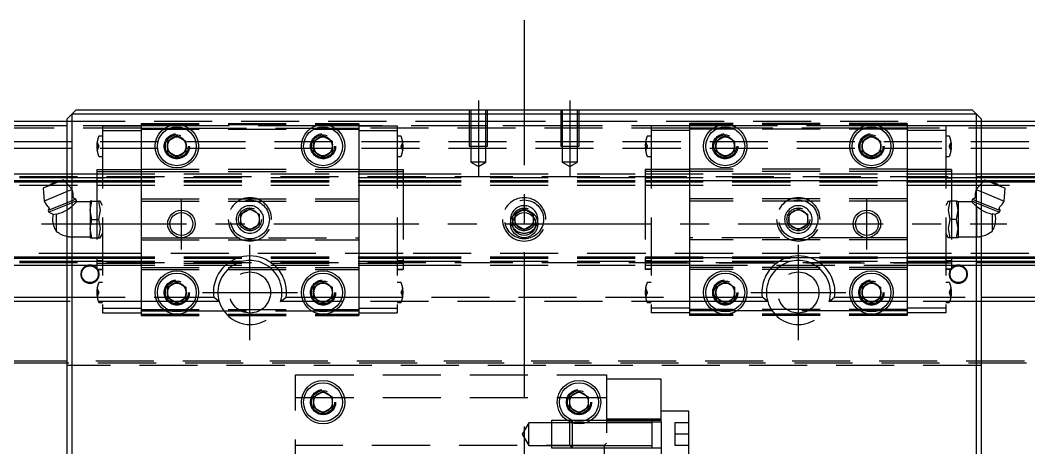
# Model space of a CAD drawing. Extents: x -42 to 900, y -356 to 120.
# Drawn here: x 209.7 to 430.4, y 26 to 119.6 of the extents above; entities that cross this region are included whole.
import ezdxf

# ---------------------------------------------------------------- set-up
doc = ezdxf.new("R2010")
doc.units = 0
doc.linetypes.add('CENTER', pattern=[50.8, 31.75, -6.35, 6.35, -6.35])
doc.linetypes.add('DASHED', pattern=[19.05, 12.7, -6.35])
doc.layers.get('0').update_dxf_attribs({"linetype": 'CONTINUOUS'})
doc.layers.add('CENTER', color=1, linetype='CENTER')

msp = doc.modelspace()

# ---------------------------------------------------------------- linework, layer by layer
at = {"color": 7, "linetype": 'CONTINUOUS'}
for p, q in [((221, 99), (222, 100)), ((222, 100), (418, 100)), ((418, 100), (419, 99)), ((2, 97.5), (220, 97.5)), ((220, 98), (221, 99)), ((220, -98), (220, 98)), ((221, 99), (221, -99)), ((419, 99), (221, 99)), ((419, 99), (420, 98)), ((419, -99), (419, 99)), ((420, 98), (420, -98)), ((420, 97.5), (638, 97.5)), ((220, 96.5), (1, 96.5)), ((639, 96.5), (420, 96.5)), ((242, 93.15), (244, 94.31)), ((242, 90.85), (242, 93.15)), ((244, 94.31), (246, 93.15)), ((246, 93.15), (246, 90.85)), ((274, 93.15), (276, 94.31)), ((274, 90.85), (274, 93.15)), ((276, 94.31), (278, 93.15)), ((278, 93.15), (278, 90.85)), ((362, 93.15), (364, 94.31)), ((362, 90.85), (362, 93.15)), ((364, 94.31), (366, 93.15)), ((366, 93.15), (366, 90.85)), ((394, 93.15), (396, 94.31)), ((394, 90.85), (394, 93.15)), ((396, 94.31), (398, 93.15)), ((398, 93.15), (398, 90.85)), ((244, 89.69), (242, 90.85)), ((246, 90.85), (244, 89.69)), ((276, 89.69), (274, 90.85)), ((278, 90.85), (276, 89.69)), ((364, 89.69), (362, 90.85)), ((366, 90.85), (364, 89.69)), ((396, 89.69), (394, 90.85)), ((398, 90.85), (396, 89.69)), ((0, 86), (220, 86)), ((0, 84.48), (218.73, 84.48)), ((0, 84.2), (218.05, 84.2)), ((219.2, 84.68), (214.77, 82.84)), ((220, 83.76), (219.2, 84.68)), ((219.37, 84.48), (220, 84.48)), ((219.62, 84.2), (220, 84.2)), ((420, 86), (640, 86)), ((420.8, 84.68), (420, 83.76)), ((420, 84.48), (420.63, 84.48)), ((420, 84.2), (420.38, 84.2)), ((420.8, 84.68), (425.23, 82.84)), ((421.27, 84.48), (640, 84.48)), ((421.95, 84.2), (640, 84.2)), ((214.77, 82.84), (214.97, 80)), ((220, 82.09), (214.97, 80)), ((420, 82.09), (425.03, 80)), ((425.03, 80), (425.23, 82.84)), ((220, 79.66), (215.83, 77.93)), ((420, 79.66), (424.17, 77.93)), ((216.04, 78.44), (215.83, 77.93)), ((215.83, 77.93), (215.98, 77.56)), ((220, 79.22), (215.98, 77.56)), ((215.98, 77.56), (217.1, 77.09)), ((420, 79.22), (424.02, 77.56)), ((422.9, 77.09), (424.02, 77.56)), ((424.17, 77.93), (423.96, 78.44)), ((424.02, 77.56), (424.17, 77.93)), ((216.94, 77.07), (217.6, 77.18)), ((217.6, 77.18), (217.6, 73.4)), ((423.06, 77.07), (422.4, 77.18)), ((422.4, 77.18), (422.4, 73.4)), ((0, 67.8), (220, 67.8)), ((0, 67.52), (220, 67.52)), ((420, 67.8), (640, 67.8)), ((420, 67.52), (640, 67.52)), ((0, 66), (220, 66)), ((420, 66), (640, 66)), ((242, 61.15), (244, 62.31)), ((244, 62.31), (246, 61.15)), ((274, 61.15), (276, 62.31)), ((276, 62.31), (278, 61.15)), ((362, 61.15), (364, 62.31)), ((364, 62.31), (366, 61.15)), ((394, 61.15), (396, 62.31)), ((396, 62.31), (398, 61.15)), ((242, 58.85), (242, 61.15)), ((246, 61.15), (246, 58.85)), ((274, 58.85), (274, 61.15)), ((278, 61.15), (278, 58.85)), ((362, 58.85), (362, 61.15)), ((366, 61.15), (366, 58.85)), ((394, 58.85), (394, 61.15)), ((398, 61.15), (398, 58.85)), ((220, 58), (146.71, 58)), ((147.94, 59), (220, 59)), ((244, 57.69), (242, 58.85)), ((246, 58.85), (244, 57.69)), ((276, 57.69), (274, 58.85)), ((278, 58.85), (276, 57.69)), ((364, 57.69), (362, 58.85)), ((366, 58.85), (364, 57.69)), ((396, 57.69), (394, 58.85)), ((398, 58.85), (396, 57.69)), ((420, 59), (492.06, 59)), ((493.29, 58), (420, 58)), ((274, 37.15), (276, 38.31)), ((276, 38.31), (278, 37.15)), ((330, 37.15), (332, 38.31)), ((332, 38.31), (334, 37.15)), ((274, 34.85), (274, 37.15)), ((278, 37.15), (278, 34.85)), ((330, 34.85), (330, 37.15)), ((334, 37.15), (334, 34.85)), ((276, 33.69), (274, 34.85)), ((278, 34.85), (276, 33.69)), ((332, 33.69), (330, 34.85)), ((334, 34.85), (332, 33.69))]:
    msp.add_line(p, q, dxfattribs=at)
at = {"color": 3, "linetype": 'DASHED'}
for p, q in [((308, 100), (308, 92)), ((308.35, 100), (308.35, 92)), ((311.65, 92), (311.65, 100)), ((312, 92), (312, 100)), ((328, 100), (328, 92)), ((328.35, 100), (328.35, 92)), ((331.65, 92), (331.65, 100)), ((332, 92), (332, 100)), ((220, 97.5), (308, 97.5)), ((308, 97.5), (312, 97.5)), ((312, 97.5), (328, 97.5)), ((328, 97.5), (332, 97.5)), ((332, 97.5), (420, 97.5)), ((236.2, 96), (0.5, 96)), ((236.2, 96.5), (220, 96.5)), ((227.77, 96.45), (236.2, 96.45)), ((227.77, 96.45), (227.77, 95.45)), ((227.77, 95.45), (227.77, 56.55)), ((227.77, 95.45), (236.2, 95.45)), ((236.2, 97), (283.8, 97)), ((236.2, 97), (236.2, 96)), ((236.2, 96.75), (283.8, 96.75)), ((242.48, 96.5), (236.2, 96.5)), ((236.2, 96), (241.44, 96)), ((236.2, 96), (236.2, 87)), ((236.2, 95.75), (283.8, 95.75)), ((241.44, 96), (242.56, 96)), ((245.52, 96.5), (242.48, 96.5)), ((242.56, 96), (245.44, 96)), ((245.44, 96), (246.56, 96)), ((274.48, 96.5), (245.52, 96.5)), ((246.56, 96), (273.44, 96)), ((273.44, 96), (274.56, 96)), ((277.52, 96.5), (274.48, 96.5)), ((274.56, 96), (277.44, 96)), ((277.44, 96), (278.56, 96)), ((283.8, 96.5), (277.52, 96.5)), ((278.56, 96), (283.8, 96)), ((283.8, 97), (283.8, 96)), ((308, 96.5), (283.8, 96.5)), ((283.8, 96.45), (292.23, 96.45)), ((283.8, 96), (283.8, 87)), ((356.2, 96), (283.8, 96)), ((283.8, 95.45), (292.23, 95.45)), ((292.23, 96.45), (292.23, 95.45)), ((292.23, 95.45), (292.23, 56.55)), ((312, 96.5), (308, 96.5)), ((328, 96.5), (312, 96.5)), ((332, 96.5), (328, 96.5)), ((356.2, 96.5), (332, 96.5)), ((347.77, 96.45), (347.77, 95.45)), ((356.2, 96.45), (347.77, 96.45)), ((347.77, 95.45), (347.77, 56.55)), ((356.2, 95.45), (347.77, 95.45)), ((356.2, 97), (356.2, 96)), ((403.8, 97), (356.2, 97)), ((403.8, 96.75), (356.2, 96.75)), ((362.48, 96.5), (356.2, 96.5)), ((356.2, 96), (356.2, 87)), ((361.44, 96), (356.2, 96)), ((403.8, 95.75), (356.2, 95.75)), ((362.56, 96), (361.44, 96)), ((365.52, 96.5), (362.48, 96.5)), ((365.44, 96), (362.56, 96)), ((366.56, 96), (365.44, 96)), ((394.48, 96.5), (365.52, 96.5)), ((393.44, 96), (366.56, 96)), ((394.56, 96), (393.44, 96)), ((397.52, 96.5), (394.48, 96.5)), ((397.44, 96), (394.56, 96)), ((398.56, 96), (397.44, 96)), ((403.8, 96.5), (397.52, 96.5)), ((403.8, 96), (398.56, 96)), ((403.8, 97), (403.8, 96)), ((420, 96.5), (403.8, 96.5)), ((412.23, 96.45), (403.8, 96.45)), ((403.8, 96), (403.8, 87)), ((639.5, 96), (403.8, 96)), ((412.23, 95.45), (403.8, 95.45)), ((412.23, 96.45), (412.23, 95.45)), ((412.23, 95.45), (412.23, 56.55)), ((640, 93), (0, 93)), ((226.9, 92.1), (226.58, 93)), ((227.77, 94.2), (226.99, 94.2)), ((293.01, 94.2), (292.23, 94.2)), ((293.42, 93), (293.1, 92.1)), ((346.58, 93), (346.9, 92.1)), ((347.77, 94.2), (346.99, 94.2)), ((413.01, 94.2), (412.23, 94.2)), ((413.1, 92.1), (413.42, 93)), ((640, 91.5), (0, 91.5)), ((226.58, 92.1), (226.5, 92.1)), ((226.5, 91.9), (226.58, 91.9)), ((226.58, 92.1), (226.9, 92.1)), ((226.58, 91.9), (226.58, 92.1)), ((226.58, 91), (226.9, 91.9)), ((226.58, 91.9), (226.9, 91.9)), ((226.9, 92.1), (226.94, 92)), ((226.9, 91.9), (226.94, 92)), ((241.5, 92), (241.53, 92.41)), ((273.5, 92), (273.53, 92.41)), ((293.1, 92.1), (293.06, 92)), ((293.1, 91.9), (293.06, 92)), ((293.42, 92.1), (293.1, 92.1)), ((293.1, 91.9), (293.42, 91)), ((293.42, 91.9), (293.1, 91.9)), ((293.5, 92.1), (293.42, 92.1)), ((293.42, 92.1), (293.42, 91.9)), ((293.42, 91.9), (293.5, 91.9)), ((308, 92), (312, 92)), ((308.35, 92), (308.35, 88.5)), ((311.65, 88.5), (311.65, 92)), ((328, 92), (332, 92)), ((328.35, 92), (328.35, 88.5)), ((331.65, 88.5), (331.65, 92)), ((346.5, 92.1), (346.58, 92.1)), ((346.58, 91.9), (346.5, 91.9)), ((346.58, 92.1), (346.9, 92.1)), ((346.58, 92.1), (346.58, 91.9)), ((346.9, 91.9), (346.58, 91)), ((346.58, 91.9), (346.9, 91.9)), ((346.9, 92.1), (346.94, 92)), ((346.9, 91.9), (346.94, 92)), ((361.5, 92), (361.53, 92.41)), ((393.5, 92), (393.53, 92.41)), ((413.1, 92.1), (413.06, 92)), ((413.1, 91.9), (413.06, 92)), ((413.42, 92.1), (413.1, 92.1)), ((413.42, 91), (413.1, 91.9)), ((413.42, 91.9), (413.1, 91.9)), ((413.42, 91.9), (413.42, 92.1)), ((413.42, 92.1), (413.5, 92.1)), ((413.5, 91.9), (413.42, 91.9)), ((226.99, 89.8), (227.77, 89.8)), ((292.23, 89.8), (293.01, 89.8)), ((308.35, 88.5), (310, 87.55)), ((311.65, 88.5), (308.35, 88.5)), ((310, 87.55), (311.65, 88.5)), ((328.35, 88.5), (330, 87.55)), ((331.65, 88.5), (328.35, 88.5)), ((330, 87.55), (331.65, 88.5)), ((346.99, 89.8), (347.77, 89.8)), ((412.23, 89.8), (413.01, 89.8)), ((226.5, 86.93), (227.77, 86.93)), ((226.5, 86.93), (226.5, 84.33)), ((226.5, 86.92), (227.77, 86.92)), ((226.5, 86.46), (227.77, 86.46)), ((227.77, 86.93), (236.2, 86.93)), ((227.77, 86.46), (236.2, 86.46)), ((236.2, 87), (283.8, 87)), ((236.2, 87), (236.2, 86.5)), ((236.2, 86.5), (236.2, 80.5)), ((236.2, 86.5), (283.8, 86.5)), ((283.8, 87), (283.8, 86.5)), ((283.8, 86.93), (292.23, 86.93)), ((283.8, 86.5), (283.8, 80.5)), ((283.8, 86.46), (292.23, 86.46)), ((292.23, 86.93), (293.5, 86.93)), ((292.23, 86.92), (293.5, 86.92)), ((292.23, 86.46), (293.5, 86.46)), ((293.5, 86.93), (293.5, 84.33)), ((347.77, 86.93), (346.5, 86.93)), ((346.5, 86.93), (346.5, 84.33)), ((347.77, 86.92), (346.5, 86.92)), ((347.77, 86.46), (346.5, 86.46)), ((356.2, 86.93), (347.77, 86.93)), ((356.2, 86.46), (347.77, 86.46)), ((356.2, 87), (356.2, 86.5)), ((403.8, 87), (356.2, 87)), ((356.2, 86.5), (356.2, 80.5)), ((403.8, 86.5), (356.2, 86.5)), ((403.8, 87), (403.8, 86.5)), ((412.23, 86.93), (403.8, 86.93)), ((403.8, 86.5), (403.8, 80.5)), ((412.23, 86.46), (403.8, 86.46)), ((413.5, 86.93), (412.23, 86.93)), ((413.5, 86.92), (412.23, 86.92)), ((413.5, 86.46), (412.23, 86.46)), ((413.5, 86.93), (413.5, 84.33)), ((0, 85.4), (640, 85.4)), ((0, 85.15), (220, 85.15)), ((0, 84.42), (226.5, 84.42)), ((218.05, 84.2), (219.62, 84.2)), ((218.73, 84.48), (219.37, 84.48)), ((220, 86), (226.5, 86)), ((220, 85.15), (226.5, 85.15)), ((220, 84.48), (226.5, 84.48)), ((220, 84.2), (226.5, 84.2)), ((226.5, 86), (293.5, 86)), ((226.5, 85.15), (293.5, 85.15)), ((226.5, 85.08), (227.77, 85.08)), ((226.5, 84.48), (293.5, 84.48)), ((226.5, 84.42), (293.5, 84.42)), ((226.5, 84.33), (226.5, 67.67)), ((226.5, 84.2), (293.5, 84.2)), ((292.23, 85.08), (293.5, 85.08)), ((293.5, 86), (346.5, 86)), ((293.5, 85.15), (346.5, 85.15)), ((293.5, 84.48), (346.5, 84.48)), ((293.5, 84.42), (346.5, 84.42)), ((293.5, 84.33), (293.5, 67.67)), ((293.5, 84.2), (346.5, 84.2)), ((346.5, 86), (403.8, 86)), ((346.5, 85.15), (403.8, 85.15)), ((346.5, 85.08), (347.77, 85.08)), ((346.5, 84.48), (403.8, 84.48)), ((403.8, 84.42), (346.5, 84.42)), ((346.5, 84.33), (346.5, 67.67)), ((346.5, 84.2), (403.8, 84.2)), ((403.8, 86), (413.5, 86)), ((403.8, 85.15), (413.5, 85.15)), ((403.8, 84.48), (413.5, 84.48)), ((413.5, 84.42), (403.8, 84.42)), ((403.8, 84.2), (413.5, 84.2)), ((412.23, 85.08), (413.5, 85.08)), ((413.5, 86), (420, 86)), ((413.5, 85.15), (420, 85.15)), ((413.5, 84.48), (420, 84.48)), ((413.5, 84.42), (640, 84.42)), ((413.5, 84.33), (413.5, 67.67)), ((413.5, 84.2), (420, 84.2)), ((420, 85.15), (640, 85.15)), ((420.38, 84.2), (421.95, 84.2)), ((420.63, 84.48), (421.27, 84.48)), ((0, 83.5), (226.5, 83.5)), ((221.07, 82.53), (220, 83.76)), ((221.07, 82.53), (220, 82.09)), ((226.5, 83.5), (293.5, 83.5)), ((293.5, 83.5), (346.5, 83.5)), ((346.5, 83.5), (403.8, 83.5)), ((403.8, 83.5), (413.5, 83.5)), ((413.5, 83.5), (640, 83.5)), ((420, 83.76), (418.93, 82.53)), ((418.93, 82.53), (420, 82.09)), ((221.93, 80.45), (220, 79.66)), ((222.08, 80.08), (220, 79.22)), ((221.04, 78.83), (222.08, 79.85)), ((221.93, 80.45), (221.42, 80.66)), ((221.9, 79.64), (222.08, 80.08)), ((222.08, 80.08), (221.93, 80.45)), ((225.04, 79.85), (222.08, 79.85)), ((225.4, 80), (225.04, 80)), ((225.04, 80), (225.04, 78)), ((225.04, 78), (225.4, 80)), ((225.4, 80), (226.87, 80)), ((227.22, 80), (226.87, 80)), ((226.87, 80), (227.22, 78)), ((227.77, 79.06), (227.22, 80)), ((236.2, 80.5), (283.8, 80.5)), ((236.2, 80.5), (236.2, 80)), ((236.2, 80), (236.2, 72)), ((236.2, 80), (283.8, 80)), ((283.8, 80.5), (283.8, 80)), ((283.8, 80), (283.8, 72)), ((356.2, 80.5), (356.2, 80)), ((403.8, 80.5), (356.2, 80.5)), ((356.2, 80), (356.2, 72)), ((403.8, 80), (356.2, 80)), ((403.8, 80.5), (403.8, 80)), ((403.8, 80), (403.8, 72)), ((412.78, 80), (412.23, 79.06)), ((412.78, 80), (413.13, 80)), ((413.13, 80), (412.78, 78)), ((414.6, 80), (413.13, 80)), ((414.6, 80), (414.96, 80)), ((414.96, 78), (414.6, 80)), ((414.96, 80), (414.96, 78)), ((417.92, 79.85), (414.96, 79.85)), ((418.07, 80.45), (417.92, 80.08)), ((417.92, 80.08), (418.1, 79.64)), ((417.92, 80.08), (420, 79.22)), ((418.96, 78.83), (417.92, 79.85)), ((418.58, 80.66), (418.07, 80.45)), ((418.07, 80.45), (420, 79.66)), ((220, 78.1), (221.04, 78.83)), ((221.04, 78.83), (221.04, 72.15)), ((225.04, 78), (225.04, 74)), ((225.4, 76), (225.04, 78)), ((227.22, 78), (226.87, 76)), ((258, 77.15), (260, 78.31)), ((260, 78.31), (262, 77.15)), ((318, 77.15), (320, 78.31)), ((320, 78.31), (322, 77.15)), ((378, 77.15), (380, 78.31)), ((380, 78.31), (382, 77.15)), ((412.78, 78), (413.13, 76)), ((414.6, 76), (414.96, 78)), ((414.96, 78), (414.96, 74)), ((420, 78.1), (418.96, 78.83)), ((418.96, 78.83), (418.96, 72.15)), ((225.04, 74), (225.4, 76)), ((225.4, 76), (226.87, 76)), ((226.87, 76), (227.22, 74)), ((257.5, 76), (257.53, 76.41)), ((258, 74.85), (258, 77.15)), ((262, 77.15), (262, 74.85)), ((317.5, 76), (317.53, 76.37)), ((318, 76.5), (318, 77.15)), ((318, 74.85), (318, 76.5)), ((322, 77.15), (322, 76.5)), ((322, 76.5), (322, 74.85)), ((377.5, 76), (377.53, 76.41)), ((378, 74.85), (378, 77.15)), ((382, 77.15), (382, 74.85)), ((413.13, 76), (412.78, 74)), ((414.6, 76), (413.13, 76)), ((414.96, 74), (414.6, 76)), ((225.04, 74), (225.04, 72)), ((225.4, 72), (225.04, 74)), ((227.22, 74), (226.87, 72)), ((227.22, 72), (227.77, 72.94)), ((260, 73.69), (258, 74.85)), ((262, 74.85), (260, 73.69)), ((320, 73.69), (318, 74.85)), ((322, 74.85), (320, 73.69)), ((380, 73.69), (378, 74.85)), ((382, 74.85), (380, 73.69)), ((412.23, 72.94), (412.78, 72)), ((412.78, 74), (413.13, 72)), ((414.6, 72), (414.96, 74)), ((414.96, 74), (414.96, 72)), ((221.04, 72.15), (225.04, 72.15)), ((225.04, 72), (225.4, 72)), ((225.4, 72), (226.87, 72)), ((226.87, 72), (227.22, 72)), ((236.2, 72), (236.2, 71.5)), ((236.2, 72), (245, 72)), ((236.2, 71.5), (236.2, 65.5)), ((236.2, 71.5), (283.8, 71.5)), ((245, 72), (283.8, 72)), ((283.8, 72), (283.8, 71.5)), ((283.8, 71.5), (283.8, 65.5)), ((356.2, 72), (356.2, 71.5)), ((395, 72), (356.2, 72)), ((356.2, 71.5), (356.2, 65.5)), ((403.8, 71.5), (356.2, 71.5)), ((403.8, 72), (395, 72)), ((403.8, 72), (403.8, 71.5)), ((403.8, 71.5), (403.8, 65.5)), ((413.13, 72), (412.78, 72)), ((414.6, 72), (413.13, 72)), ((414.96, 72), (414.6, 72)), ((414.96, 72.15), (418.96, 72.15)), ((226.5, 68.5), (0, 68.5)), ((293.5, 68.5), (226.5, 68.5)), ((346.5, 68.5), (293.5, 68.5)), ((403.8, 68.5), (346.5, 68.5)), ((413.5, 68.5), (403.8, 68.5)), ((640, 68.5), (413.5, 68.5)), ((0, 67.58), (226.5, 67.58)), ((0, 66.85), (220, 66.85)), ((0, 66.6), (640, 66.6)), ((220, 67.8), (226.5, 67.8)), ((220, 67.52), (226.5, 67.52)), ((220, 66.85), (226.5, 66.85)), ((226.5, 67.8), (293.5, 67.8)), ((226.5, 67.67), (226.5, 65.07)), ((226.5, 67.58), (293.5, 67.58)), ((226.5, 67.52), (293.5, 67.52)), ((227.77, 66.92), (226.5, 66.92)), ((226.5, 66.85), (293.5, 66.85)), ((226.5, 66.4), (293.5, 66.4)), ((293.5, 66.92), (292.23, 66.92)), ((293.5, 67.8), (346.5, 67.8)), ((293.5, 67.67), (293.5, 65.07)), ((293.5, 67.58), (346.5, 67.58)), ((293.5, 67.52), (346.5, 67.52)), ((293.5, 66.85), (346.5, 66.85)), ((346.5, 67.8), (403.8, 67.8)), ((346.5, 67.67), (346.5, 65.07)), ((403.8, 67.58), (346.5, 67.58)), ((346.5, 67.52), (403.8, 67.52)), ((347.77, 66.92), (346.5, 66.92)), ((346.5, 66.85), (403.8, 66.85)), ((413.5, 66.4), (346.5, 66.4)), ((403.8, 67.8), (413.5, 67.8)), ((413.5, 67.58), (403.8, 67.58)), ((403.8, 67.52), (413.5, 67.52)), ((403.8, 66.85), (413.5, 66.85)), ((413.5, 66.92), (412.23, 66.92)), ((413.5, 67.8), (420, 67.8)), ((413.5, 67.67), (413.5, 65.07)), ((413.5, 67.58), (640, 67.58)), ((413.5, 67.52), (420, 67.52)), ((413.5, 66.85), (420, 66.85)), ((420, 66.85), (640, 66.85)), ((220, 66), (226.5, 66)), ((226.5, 66), (293.5, 66)), ((226.5, 65.08), (227.77, 65.08)), ((226.5, 65.07), (227.77, 65.07)), ((236.2, 65.5), (283.8, 65.5)), ((236.2, 65.5), (236.2, 65)), ((236.2, 65), (236.2, 56)), ((236.2, 65), (283.8, 65)), ((283.8, 65.5), (283.8, 65)), ((283.8, 65), (283.8, 56)), ((292.23, 65.08), (293.5, 65.08)), ((292.23, 65.07), (293.5, 65.07)), ((293.5, 66), (346.5, 66)), ((346.5, 66), (356.2, 66)), ((347.77, 65.08), (346.5, 65.08)), ((347.77, 65.07), (346.5, 65.07)), ((356.2, 66), (403.8, 66)), ((356.2, 65.5), (356.2, 65)), ((403.8, 65.5), (356.2, 65.5)), ((356.2, 65), (356.2, 56)), ((403.8, 65), (356.2, 65)), ((403.8, 66), (413.5, 66)), ((403.8, 65.5), (403.8, 65)), ((403.8, 65), (403.8, 56)), ((413.5, 65.08), (412.23, 65.08)), ((413.5, 65.07), (412.23, 65.07)), ((413.5, 66), (420, 66)), ((227.77, 62.2), (226.99, 62.2)), ((293.01, 62.2), (292.23, 62.2)), ((347.77, 62.2), (346.99, 62.2)), ((413.01, 62.2), (412.23, 62.2)), ((226.58, 60.1), (226.5, 60.1)), ((226.5, 59.9), (226.58, 59.9)), ((226.9, 60.1), (226.58, 61)), ((226.58, 60.1), (226.9, 60.1)), ((226.58, 59.9), (226.58, 60.1)), ((226.58, 59), (226.9, 59.9)), ((226.58, 59.9), (226.9, 59.9)), ((226.9, 60.1), (226.94, 60)), ((226.9, 59.9), (226.94, 60)), ((241.5, 60), (241.53, 60.41)), ((273.5, 60), (273.53, 60.41)), ((293.1, 60.1), (293.06, 60)), ((293.1, 59.9), (293.06, 60)), ((293.42, 61), (293.1, 60.1)), ((293.42, 60.1), (293.1, 60.1)), ((293.1, 59.9), (293.42, 59)), ((293.42, 59.9), (293.1, 59.9)), ((293.5, 60.1), (293.42, 60.1)), ((293.42, 60.1), (293.42, 59.9)), ((293.42, 59.9), (293.5, 59.9)), ((346.5, 60.1), (346.58, 60.1)), ((346.58, 59.9), (346.5, 59.9)), ((346.58, 61), (346.9, 60.1)), ((346.58, 60.1), (346.9, 60.1)), ((346.58, 60.1), (346.58, 59.9)), ((346.9, 59.9), (346.58, 59)), ((346.58, 59.9), (346.9, 59.9)), ((346.9, 60.1), (346.94, 60)), ((346.9, 59.9), (346.94, 60)), ((361.5, 60), (361.53, 60.41)), ((393.5, 60), (393.53, 60.41)), ((413.1, 60.1), (413.06, 60)), ((413.1, 59.9), (413.06, 60)), ((413.1, 60.1), (413.42, 61)), ((413.42, 60.1), (413.1, 60.1)), ((413.42, 59), (413.1, 59.9)), ((413.42, 59.9), (413.1, 59.9)), ((413.42, 59.9), (413.42, 60.1)), ((413.42, 60.1), (413.5, 60.1)), ((413.5, 59.9), (413.42, 59.9)), ((220, 59), (239.36, 59)), ((239.69, 58), (220, 58)), ((226.99, 57.8), (227.77, 57.8)), ((239.36, 59), (239.87, 59)), ((240.25, 58), (239.69, 58)), ((239.87, 59), (241.44, 59)), ((242.11, 58), (240.25, 58)), ((241.44, 59), (241.71, 59)), ((241.71, 59), (242, 59)), ((242, 59), (242.15, 59)), ((242.5, 58), (242.11, 58)), ((242.15, 59), (242.2, 59)), ((242.2, 59), (245.8, 59)), ((243.36, 58), (242.5, 58)), ((243.46, 58), (243.36, 58)), ((243.5, 58), (243.46, 58)), ((244.5, 58), (243.5, 58)), ((244.54, 58), (244.5, 58)), ((244.64, 58), (244.54, 58)), ((245.5, 58), (244.64, 58)), ((245.89, 58), (245.5, 58)), ((245.8, 59), (245.85, 59)), ((245.85, 59), (246, 59)), ((247.75, 58), (245.89, 58)), ((246, 59), (246.29, 59)), ((246.29, 59), (246.56, 59)), ((246.56, 59), (248.13, 59)), ((248.31, 58), (247.75, 58)), ((248.13, 59), (248.64, 59)), ((253.29, 58), (248.31, 58)), ((248.64, 59), (252.06, 59)), ((253.29, 58), (252.06, 59)), ((266.71, 58), (267.94, 59)), ((271.69, 58), (266.71, 58)), ((267.94, 59), (271.36, 59)), ((271.36, 59), (271.87, 59)), ((272.25, 58), (271.69, 58)), ((271.87, 59), (273.44, 59)), ((274.11, 58), (272.25, 58)), ((273.44, 59), (273.71, 59)), ((273.71, 59), (274, 59)), ((274, 59), (274.15, 59)), ((274.5, 58), (274.11, 58)), ((274.15, 59), (274.2, 59)), ((274.2, 59), (277.8, 59)), ((275.36, 58), (274.5, 58)), ((275.46, 58), (275.36, 58)), ((275.5, 58), (275.46, 58)), ((276.5, 58), (275.5, 58)), ((276.54, 58), (276.5, 58)), ((276.64, 58), (276.54, 58)), ((277.5, 58), (276.64, 58)), ((277.89, 58), (277.5, 58)), ((277.8, 59), (277.85, 59)), ((277.85, 59), (278, 59)), ((279.75, 58), (277.89, 58)), ((278, 59), (278.29, 59)), ((278.29, 59), (278.56, 59)), ((278.56, 59), (280.13, 59)), ((280.31, 58), (279.75, 58)), ((280.13, 59), (280.64, 59)), ((356.2, 58), (280.31, 58)), ((280.64, 59), (356.2, 59)), ((292.23, 57.8), (293.01, 57.8)), ((346.99, 57.8), (347.77, 57.8)), ((356.2, 59), (359.36, 59)), ((359.69, 58), (356.2, 58)), ((359.36, 59), (359.87, 59)), ((360.25, 58), (359.69, 58)), ((359.87, 59), (361.44, 59)), ((362.11, 58), (360.25, 58)), ((361.44, 59), (361.71, 59)), ((361.71, 59), (362, 59)), ((362, 59), (362.15, 59)), ((362.5, 58), (362.11, 58)), ((362.15, 59), (362.2, 59)), ((362.2, 59), (365.8, 59)), ((363.36, 58), (362.5, 58)), ((363.46, 58), (363.36, 58)), ((363.5, 58), (363.46, 58)), ((364.5, 58), (363.5, 58)), ((364.54, 58), (364.5, 58)), ((364.64, 58), (364.54, 58)), ((365.5, 58), (364.64, 58)), ((365.89, 58), (365.5, 58)), ((365.8, 59), (365.85, 59)), ((365.85, 59), (366, 59)), ((367.75, 58), (365.89, 58)), ((366, 59), (366.29, 59)), ((366.29, 59), (366.56, 59)), ((366.56, 59), (368.13, 59)), ((368.31, 58), (367.75, 58)), ((368.13, 59), (368.64, 59)), ((373.29, 58), (368.31, 58)), ((368.64, 59), (372.06, 59)), ((373.29, 58), (372.06, 59)), ((386.71, 58), (387.94, 59)), ((391.69, 58), (386.71, 58)), ((387.94, 59), (391.36, 59)), ((391.36, 59), (391.87, 59)), ((392.25, 58), (391.69, 58)), ((391.87, 59), (393.44, 59)), ((394.11, 58), (392.25, 58)), ((393.44, 59), (393.71, 59)), ((393.71, 59), (394, 59)), ((394, 59), (394.15, 59)), ((394.5, 58), (394.11, 58)), ((394.15, 59), (394.2, 59)), ((394.2, 59), (397.8, 59)), ((395.36, 58), (394.5, 58)), ((395.46, 58), (395.36, 58)), ((395.5, 58), (395.46, 58)), ((396.5, 58), (395.5, 58)), ((396.54, 58), (396.5, 58)), ((396.64, 58), (396.54, 58)), ((397.5, 58), (396.64, 58)), ((397.89, 58), (397.5, 58)), ((397.8, 59), (397.85, 59)), ((397.85, 59), (398, 59)), ((399.75, 58), (397.89, 58)), ((398, 59), (398.29, 59)), ((398.29, 59), (398.56, 59)), ((398.56, 59), (400.13, 59)), ((400.31, 58), (399.75, 58)), ((400.13, 59), (400.64, 59)), ((403.8, 58), (400.31, 58)), ((400.64, 59), (403.8, 59)), ((403.8, 59), (420, 59)), ((420, 58), (403.8, 58)), ((412.23, 57.8), (413.01, 57.8)), ((227.77, 56.55), (236.2, 56.55)), ((227.77, 56.55), (227.77, 55.55)), ((227.77, 55.55), (236.2, 55.55)), ((236.2, 56.25), (283.8, 56.25)), ((236.2, 56), (241.44, 56)), ((236.2, 56), (236.2, 55)), ((236.2, 55.25), (283.8, 55.25)), ((241.44, 56), (242.56, 56)), ((242.56, 56), (245.44, 56)), ((245.44, 56), (246.56, 56)), ((246.56, 56), (273.44, 56)), ((273.44, 56), (274.56, 56)), ((274.56, 56), (277.44, 56)), ((277.44, 56), (278.56, 56)), ((278.56, 56), (283.8, 56)), ((283.8, 56.55), (292.23, 56.55)), ((283.8, 56), (283.8, 55)), ((283.8, 55.55), (292.23, 55.55)), ((292.23, 56.55), (292.23, 55.55)), ((347.77, 56.55), (347.77, 55.55)), ((356.2, 56.55), (347.77, 56.55)), ((356.2, 55.55), (347.77, 55.55)), ((403.8, 56.25), (356.2, 56.25)), ((356.2, 56), (356.2, 55)), ((361.44, 56), (356.2, 56)), ((403.8, 55.25), (356.2, 55.25)), ((362.56, 56), (361.44, 56)), ((365.44, 56), (362.56, 56)), ((366.56, 56), (365.44, 56)), ((393.44, 56), (366.56, 56)), ((394.56, 56), (393.44, 56)), ((397.44, 56), (394.56, 56)), ((398.56, 56), (397.44, 56)), ((403.8, 56), (398.56, 56)), ((412.23, 56.55), (403.8, 56.55)), ((403.8, 56), (403.8, 55)), ((412.23, 55.55), (403.8, 55.55)), ((412.23, 56.55), (412.23, 55.55)), ((236.2, 55), (283.8, 55)), ((403.8, 55), (356.2, 55)), ((639.5, 44.5), (0.5, 44.5)), ((639, 45), (1, 45)), ((420, 44), (220, 44)), ((270, -42), (270, 42)), ((270, 42), (338, 42)), ((338, 42), (338, -42)), ((350, 41), (338, 41)), ((350, 31.7), (350, 41)), ((270, 37), (338, 37)), ((273.5, 36), (273.51, 36.25)), ((329.5, 36), (329.52, 36.3)), ((356, 34.01), (350, 34.01)), ((356, 24.01), (356, 34.01)), ((321, 31.51), (319.56, 29.01)), ((326, 31.51), (321, 31.51)), ((321, 26.51), (321, 31.51)), ((330.5, 32.01), (326, 32.01)), ((326, 32.01), (326, 26.01)), ((330, 31.51), (326, 31.51)), ((330.5, 32.01), (330, 31.51)), ((338, 31.51), (330, 31.51)), ((338, 31.51), (330, 31.51)), ((330, 26.51), (330, 31.51)), ((338, 32.01), (330.5, 32.01)), ((338, 32.01), (330.5, 32.01)), ((330.5, 32.01), (330.5, 26.01)), ((350, 32.26), (338, 32.26)), ((348.01, 32.01), (338, 32.01)), ((338, 31.7), (350, 31.7)), ((348, 31.51), (338, 31.51)), ((350, 32.01), (348, 32.01)), ((348, 26.01), (348, 32.01)), ((348, 26.01), (348, 32.01)), ((350, 31.7), (350, -31.7)), ((356, 31.51), (353, 31.51)), ((353, 31.51), (353, 29.01)), ((319.56, 29.01), (321, 26.51)), ((356, 29.01), (353, 29.01)), ((353, 29.01), (353, 26.51)), ((337.5, 26.5), (270, 26.5)), ((321, 26.51), (326, 26.51)), ((326, 26.51), (330, 26.51)), ((330, 26.51), (338, 26.51)), ((330, 26.51), (330.5, 26.01)), ((330, 26.51), (338, 26.51)), ((338, 27), (337.5, 26.5)), ((337.5, 26.5), (337.5, -26.5)), ((338, 26.51), (348, 26.51)), ((356, 26.51), (353, 26.51)), ((326, 26.01), (330.5, 26.01)), ((330.5, 26.01), (338, 26.01)), ((330.5, 26.01), (338, 26.01)), ((338, 26.01), (348.01, 26.01)), ((348, 26.01), (350, 26.01)), ((348, 26.01), (348, 26.01))]:
    msp.add_line(p, q, dxfattribs=at)
at = {"color": 7, "linetype": 'CONTINUOUS'}
for centre, radius in [((244, 92), 4.75), ((244, 92), 4.25), ((276, 92), 4.75), ((276, 92), 4.25), ((364, 92), 4.75), ((364, 92), 4.25), ((396, 92), 4.75), ((396, 92), 4.25), ((245, 75), 2.5), ((320, 75), 3), ((320, 75), 2.5), ((395, 75), 2.5), ((244, 60), 4.75), ((244, 60), 4.25), ((276, 60), 4.75), ((276, 60), 4.25), ((364, 60), 4.75), ((364, 60), 4.25), ((396, 60), 4.75), ((396, 60), 4.25), ((276, 36), 4.75), ((276, 36), 4.25), ((332, 36), 4.75), ((332, 36), 4.25)]:
    msp.add_circle(centre, radius, dxfattribs=at)
at = {"color": 3, "linetype": 'DASHED'}
for centre, radius in [((244, 92), 2.75), ((244, 92), 2.5), ((244, 92), 2.07), ((276, 92), 2.75), ((276, 92), 2.5), ((276, 92), 2.07), ((364, 92), 2.75), ((364, 92), 2.5), ((364, 92), 2.07), ((396, 92), 2.75), ((396, 92), 2.5), ((396, 92), 2.07), ((260, 76), 4.25), ((320, 76), 4.25), ((380, 76), 4.25), ((260, 76), 2.5), ((320, 76), 2.5), ((380, 76), 2.5), ((380, 76), 2.1), ((225, 64), 1.83), ((260, 60), 4.5), ((380, 60), 4.5), ((415, 64), 1.83), ((244, 60), 2.75), ((244, 60), 2.5), ((244, 60), 2.07), ((276, 60), 2.75), ((276, 60), 2.5), ((276, 60), 2.07), ((364, 60), 2.75), ((364, 60), 2.5), ((364, 60), 2.07), ((396, 60), 2.75), ((396, 60), 2.5), ((396, 60), 2.07), ((276, 36), 2.75), ((276, 36), 2.5), ((332, 36), 2.75), ((332, 36), 2.5)]:
    msp.add_circle(centre, radius, dxfattribs=at)
at = {"color": 3, "linetype": 'CONTINUOUS'}
for centre in [(245, 75), (395, 75)]:
    msp.add_circle(centre, 3, dxfattribs=at)
at = {"color": 3, "linetype": 'DASHED'}
for centre, radius, start, end in [((232.5, 92), 6, 170.4203, 179.0449), ((232.5, 92), 6, 159.1494, 170.4059), ((226.99, 94.1), 0.1, 90, 159.1494), ((244, 92), 2.06, 134.0859, 165.9141), ((244, 92), 2.1, 137.7528, 162.2472), ((244, 92), 2.1, 102.2472, 137.7528), ((244, 92), 2.06, 105.9141, 134.0859), ((244, 92), 2.06, 74.0859, 105.9141), ((244, 92), 2.1, 77.7528, 102.2472), ((244, 92), 2.1, 42.2472, 77.7528), ((244, 92), 2.06, 45.9141, 74.0859), ((244, 92), 2.06, 14.0859, 45.9141), ((244, 92), 2.1, 17.7528, 42.2472), ((276, 92), 2.06, 134.0859, 165.9141), ((276, 92), 2.1, 137.7528, 162.2472), ((276, 92), 2.1, 102.2472, 137.7528), ((276, 92), 2.06, 105.9141, 134.0859), ((276, 92), 2.06, 74.0859, 105.9141), ((276, 92), 2.1, 77.7528, 102.2472), ((276, 92), 2.1, 42.2472, 77.7528), ((276, 92), 2.06, 45.9141, 74.0859), ((276, 92), 2.06, 14.0859, 45.9141), ((276, 92), 2.1, 17.7528, 42.2472), ((293.01, 94.1), 0.1, 20.8506, 90), ((287.5, 92), 6, 9.5941, 20.8506), ((287.5, 92), 6, 0.9551, 9.5797), ((352.5, 92), 6, 170.4203, 179.0449), ((352.5, 92), 6, 159.1494, 170.4059), ((346.99, 94.1), 0.1, 90, 159.1494), ((364, 92), 2.06, 134.0859, 165.9141), ((364, 92), 2.1, 137.7528, 162.2472), ((364, 92), 2.1, 102.2472, 137.7528), ((364, 92), 2.06, 105.9141, 134.0859), ((364, 92), 2.06, 74.0859, 105.9141), ((364, 92), 2.1, 77.7528, 102.2472), ((364, 92), 2.1, 42.2472, 77.7528), ((364, 92), 2.06, 45.9141, 74.0859), ((364, 92), 2.06, 14.0859, 45.9141), ((364, 92), 2.1, 17.7528, 42.2472), ((396, 92), 2.06, 134.0859, 165.9141), ((396, 92), 2.1, 137.7528, 162.2472), ((396, 92), 2.1, 102.2472, 137.7528), ((396, 92), 2.06, 105.9141, 134.0859), ((396, 92), 2.06, 74.0859, 105.9141), ((396, 92), 2.1, 77.7528, 102.2472), ((396, 92), 2.1, 42.2472, 77.7528), ((396, 92), 2.06, 45.9141, 74.0859), ((396, 92), 2.06, 14.0859, 45.9141), ((396, 92), 2.1, 17.7528, 42.2472), ((413.01, 94.1), 0.1, 20.8506, 90), ((407.5, 92), 6, 9.5941, 20.8506), ((407.5, 92), 6, 0.9551, 9.5797), ((232.5, 92), 6, 180.9551, 189.5797), ((232.5, 92), 6, 189.5941, 200.8506), ((244, 92), 2.1, 162.2472, 180), ((244, 92), 2.1, 180, 197.7528), ((244, 92), 2.06, 165.9141, 194.0859), ((244, 92), 2.06, 194.0859, 225.9141), ((244, 92), 2.1, 197.7528, 222.2472), ((244, 92), 2.1, 222.2472, 257.7528), ((244, 92), 2.06, 225.9141, 254.0859), ((244, 92), 2.1, 282.2472, 317.7528), ((244, 92), 2.06, 285.9141, 314.0859), ((244, 92), 2.06, 314.0859, 345.9141), ((244, 92), 2.1, 317.7528, 342.2472), ((244, 92), 2.1, 342.2472, 17.7528), ((244, 92), 2.06, 0, 14.0859), ((244, 92), 2.06, 345.9141, 0), ((276, 92), 2.1, 162.2472, 180), ((276, 92), 2.1, 180, 197.7528), ((276, 92), 2.06, 165.9141, 194.0859), ((276, 92), 2.06, 194.0859, 225.9141), ((276, 92), 2.1, 197.7528, 222.2472), ((276, 92), 2.1, 222.2472, 257.7528), ((276, 92), 2.06, 225.9141, 254.0859), ((276, 92), 2.1, 282.2472, 317.7528), ((276, 92), 2.06, 285.9141, 314.0859), ((276, 92), 2.06, 314.0859, 345.9141), ((276, 92), 2.1, 317.7528, 342.2472), ((276, 92), 2.1, 342.2472, 17.7528), ((276, 92), 2.06, 0, 14.0859), ((276, 92), 2.06, 345.9141, 0), ((287.5, 92), 6, 339.1494, 350.4059), ((287.5, 92), 6, 350.4203, 359.0449), ((352.5, 92), 6, 180.9551, 189.5797), ((352.5, 92), 6, 189.5941, 200.8506), ((364, 92), 2.1, 162.2472, 180), ((364, 92), 2.1, 180, 197.7528), ((364, 92), 2.06, 165.9141, 180), ((364, 92), 2.06, 180, 194.0859), ((364, 92), 2.06, 194.0859, 225.9141), ((364, 92), 2.1, 197.7528, 222.2472), ((364, 92), 2.1, 222.2472, 257.7528), ((364, 92), 2.06, 225.9141, 254.0859), ((364, 92), 2.1, 282.2472, 317.7528), ((364, 92), 2.06, 285.9141, 314.0859), ((364, 92), 2.06, 314.0859, 345.9141), ((364, 92), 2.1, 317.7528, 342.2472), ((364, 92), 2.1, 342.2472, 17.7528), ((364, 92), 2.06, 345.9141, 14.0859), ((396, 92), 2.1, 162.2472, 180), ((396, 92), 2.1, 180, 197.7528), ((396, 92), 2.06, 165.9141, 180), ((396, 92), 2.06, 180, 194.0859), ((396, 92), 2.06, 194.0859, 225.9141), ((396, 92), 2.1, 197.7528, 222.2472), ((396, 92), 2.1, 222.2472, 257.7528), ((396, 92), 2.06, 225.9141, 254.0859), ((396, 92), 2.1, 282.2472, 317.7528), ((396, 92), 2.06, 285.9141, 314.0859), ((396, 92), 2.06, 314.0859, 345.9141), ((396, 92), 2.1, 317.7528, 342.2472), ((396, 92), 2.1, 342.2472, 17.7528), ((396, 92), 2.06, 345.9141, 14.0859), ((407.5, 92), 6, 339.1494, 350.4059), ((407.5, 92), 6, 350.4203, 359.0449), ((226.99, 89.9), 0.1, 200.8506, 270), ((244, 92), 2.06, 254.0859, 285.9141), ((244, 92), 2.1, 257.7528, 282.2472), ((276, 92), 2.06, 254.0859, 285.9141), ((276, 92), 2.1, 257.7528, 282.2472), ((293.01, 89.9), 0.1, 270, 339.1494), ((346.99, 89.9), 0.1, 200.8506, 270), ((364, 92), 2.06, 254.0859, 285.9141), ((364, 92), 2.1, 257.7528, 282.2472), ((396, 92), 2.06, 254.0859, 285.9141), ((396, 92), 2.1, 257.7528, 282.2472), ((413.01, 89.9), 0.1, 270, 339.1494), ((218.02, 81.27), 3.3, 353.1639, 22.4998), ((421.98, 81.27), 3.3, 157.5002, 186.8361), ((221.49, 80.85), 0.2, 173.1612, 247.4985), ((260, 76), 4.75, 0, 180), ((320, 76), 4.75, 0, 180), ((380, 76), 4.75, 0, 180), ((418.51, 80.85), 0.2, 292.5015, 6.8388), ((260, 76), 3, 0, 180), ((260, 76), 2.1, 137.7528, 162.2472), ((260, 76), 2.1, 102.2472, 137.7528), ((260, 76), 2.1, 257.7528, 102.2472), ((320, 76), 3, 0, 180), ((320, 76), 2.1, 137.7528, 162.2472), ((320, 76), 2.1, 102.2472, 137.7528), ((320, 76), 2.1, 77.7528, 102.2472), ((320, 76), 2.1, 42.2472, 77.7528), ((320, 76), 2.1, 17.7528, 42.2472), ((380, 76), 3, 0, 180), ((260, 76), 4.75, 180, 0), ((260, 76), 3, 180, 0), ((260, 76), 2.1, 162.2472, 180), ((260, 76), 2.1, 180, 197.7528), ((260, 76), 2.1, 197.7528, 222.2472), ((320, 76), 4.75, 180, 0), ((320, 76), 3, 180, 218.6822), ((320, 76), 2.1, 168.463, 180), ((320, 76), 2.1, 180, 197.7528), ((320, 76), 2.1, 162.2472, 168.463), ((320, 76), 2.1, 197.7528, 222.2472), ((320, 76), 2.1, 317.7528, 342.2472), ((320, 76), 2.1, 11.537, 17.7528), ((320, 76), 2.1, 342.2472, 11.537), ((320, 76), 3, 321.3178, 0), ((380, 76), 4.75, 180, 0), ((380, 76), 3, 180, 0), ((260, 76), 2.1, 222.2472, 257.7528), ((320, 76), 3, 218.6822, 321.3178), ((320, 76), 2.1, 222.2472, 257.7528), ((320, 76), 2.1, 257.7528, 282.2472), ((320, 76), 2.1, 282.2472, 317.7528), ((221.27, 78.15), 6, 257.7689, 267.8214), ((418.73, 78.15), 6, 272.1786, 282.2311), ((260, 60), 8, 48.5904, 131.4096), ((260, 60), 7, 58.9973, 121.0027), ((380, 60), 8, 48.5904, 131.4096), ((380, 60), 7, 58.9973, 121.0027), ((225, 64), 2, 180, 90), ((225, 64), 2, 90, 180), ((260, 60), 8, 131.4096, 187.1808), ((260, 60), 7, 121.0027, 196.6015), ((260, 60), 7, 343.3985, 58.9973), ((260, 60), 8, 352.8192, 48.5904), ((380, 60), 8, 131.4096, 187.1808), ((380, 60), 7, 121.0027, 196.6015), ((380, 60), 7, 343.3985, 58.9973), ((380, 60), 8, 352.8192, 48.5904), ((415, 64), 2, 180, 90), ((415, 64), 2, 90, 180), ((232.5, 60), 6, 159.1494, 170.4059), ((226.99, 62.1), 0.1, 90, 159.1494), ((244, 60), 2.1, 102.2472, 137.7528), ((244, 60), 2.06, 105.9141, 134.0859), ((244, 60), 2.06, 74.0859, 105.9141), ((244, 60), 2.1, 77.7528, 102.2472), ((244, 60), 2.1, 42.2472, 77.7528), ((244, 60), 2.06, 45.9141, 74.0859), ((276, 60), 2.1, 102.2472, 137.7528), ((276, 60), 2.06, 105.9141, 134.0859), ((276, 60), 2.06, 74.0859, 105.9141), ((276, 60), 2.1, 77.7528, 102.2472), ((276, 60), 2.1, 42.2472, 77.7528), ((276, 60), 2.06, 45.9141, 74.0859), ((293.01, 62.1), 0.1, 20.8506, 90), ((287.5, 60), 6, 9.5941, 20.8506), ((352.5, 60), 6, 159.1494, 170.4059), ((346.99, 62.1), 0.1, 90, 159.1494), ((364, 60), 2.1, 102.2472, 137.7528), ((364, 60), 2.06, 105.9141, 134.0859), ((364, 60), 2.06, 74.0859, 105.9141), ((364, 60), 2.1, 77.7528, 102.2472), ((364, 60), 2.1, 42.2472, 77.7528), ((364, 60), 2.06, 45.9141, 74.0859), ((396, 60), 2.1, 102.2472, 137.7528), ((396, 60), 2.06, 105.9141, 134.0859), ((396, 60), 2.06, 74.0859, 105.9141), ((396, 60), 2.1, 77.7528, 102.2472), ((396, 60), 2.1, 42.2472, 77.7528), ((396, 60), 2.06, 45.9141, 74.0859), ((413.01, 62.1), 0.1, 20.8506, 90), ((407.5, 60), 6, 9.5941, 20.8506), ((232.5, 60), 6, 170.4203, 179.0449), ((232.5, 60), 6, 180.9551, 189.5797), ((244, 60), 2.1, 162.2472, 180), ((244, 60), 2.1, 180, 197.7528), ((244, 60), 2.06, 165.9141, 194.0859), ((244, 60), 2.06, 134.0859, 165.9141), ((244, 60), 2.1, 137.7528, 162.2472), ((244, 60), 2.06, 14.0859, 45.9141), ((244, 60), 2.1, 17.7528, 42.2472), ((244, 60), 2.1, 342.2472, 17.7528), ((244, 60), 2.06, 0, 14.0859), ((244, 60), 2.06, 345.9141, 0), ((276, 60), 2.1, 162.2472, 180), ((276, 60), 2.1, 180, 197.7528), ((276, 60), 2.06, 165.9141, 194.0859), ((276, 60), 2.06, 134.0859, 165.9141), ((276, 60), 2.1, 137.7528, 162.2472), ((276, 60), 2.06, 14.0859, 45.9141), ((276, 60), 2.1, 17.7528, 42.2472), ((276, 60), 2.1, 342.2472, 17.7528), ((276, 60), 2.06, 0, 14.0859), ((276, 60), 2.06, 345.9141, 0), ((287.5, 60), 6, 0.9551, 9.5797), ((287.5, 60), 6, 350.4203, 359.0449), ((352.5, 60), 6, 170.4203, 179.0449), ((352.5, 60), 6, 180.9551, 189.5797), ((364, 60), 2.1, 162.2472, 180), ((364, 60), 2.1, 180, 197.7528), ((364, 60), 2.06, 165.9141, 180), ((364, 60), 2.06, 180, 194.0859), ((364, 60), 2.06, 134.0859, 165.9141), ((364, 60), 2.1, 137.7528, 162.2472), ((364, 60), 2.06, 14.0859, 45.9141), ((364, 60), 2.1, 17.7528, 42.2472), ((364, 60), 2.1, 342.2472, 17.7528), ((364, 60), 2.06, 345.9141, 14.0859), ((396, 60), 2.1, 162.2472, 180), ((396, 60), 2.1, 180, 197.7528), ((396, 60), 2.06, 165.9141, 180), ((396, 60), 2.06, 180, 194.0859), ((396, 60), 2.06, 134.0859, 165.9141), ((396, 60), 2.1, 137.7528, 162.2472), ((396, 60), 2.06, 14.0859, 45.9141), ((396, 60), 2.1, 17.7528, 42.2472), ((396, 60), 2.1, 342.2472, 17.7528), ((396, 60), 2.06, 345.9141, 14.0859), ((407.5, 60), 6, 0.9551, 9.5797), ((407.5, 60), 6, 350.4203, 359.0449), ((232.5, 60), 6, 189.5941, 200.8506), ((226.99, 57.9), 0.1, 200.8506, 270), ((244, 60), 2.06, 194.0859, 225.9141), ((244, 60), 2.1, 197.7528, 222.2472), ((244, 60), 2.1, 222.2472, 257.7528), ((244, 60), 2.06, 225.9141, 254.0859), ((244, 60), 2.06, 254.0859, 285.9141), ((244, 60), 2.1, 257.7528, 282.2472), ((244, 60), 2.1, 282.2472, 317.7528), ((244, 60), 2.06, 285.9141, 314.0859), ((244, 60), 2.06, 314.0859, 345.9141), ((244, 60), 2.1, 317.7528, 342.2472), ((260, 60), 7, 196.6015, 343.3985), ((276, 60), 2.06, 194.0859, 225.9141), ((276, 60), 2.1, 197.7528, 222.2472), ((276, 60), 2.1, 222.2472, 257.7528), ((276, 60), 2.06, 225.9141, 254.0859), ((276, 60), 2.06, 254.0859, 285.9141), ((276, 60), 2.1, 257.7528, 282.2472), ((276, 60), 2.1, 282.2472, 317.7528), ((276, 60), 2.06, 285.9141, 314.0859), ((276, 60), 2.06, 314.0859, 345.9141), ((276, 60), 2.1, 317.7528, 342.2472), ((293.01, 57.9), 0.1, 270, 339.1494), ((287.5, 60), 6, 339.1494, 350.4059), ((352.5, 60), 6, 189.5941, 200.8506), ((346.99, 57.9), 0.1, 200.8506, 270), ((364, 60), 2.06, 194.0859, 225.9141), ((364, 60), 2.1, 197.7528, 222.2472), ((364, 60), 2.1, 222.2472, 257.7528), ((364, 60), 2.06, 225.9141, 254.0859), ((364, 60), 2.06, 254.0859, 285.9141), ((364, 60), 2.1, 257.7528, 282.2472), ((364, 60), 2.1, 282.2472, 317.7528), ((364, 60), 2.06, 285.9141, 314.0859), ((364, 60), 2.06, 314.0859, 345.9141), ((364, 60), 2.1, 317.7528, 342.2472), ((380, 60), 7, 196.6015, 343.3985), ((396, 60), 2.06, 194.0859, 225.9141), ((396, 60), 2.1, 197.7528, 222.2472), ((396, 60), 2.1, 222.2472, 257.7528), ((396, 60), 2.06, 225.9141, 254.0859), ((396, 60), 2.06, 254.0859, 285.9141), ((396, 60), 2.1, 257.7528, 282.2472), ((396, 60), 2.1, 282.2472, 317.7528), ((396, 60), 2.06, 285.9141, 314.0859), ((396, 60), 2.06, 314.0859, 345.9141), ((396, 60), 2.1, 317.7528, 342.2472), ((413.01, 57.9), 0.1, 270, 339.1494), ((407.5, 60), 6, 339.1494, 350.4059), ((276, 36), 2.1, 102.2472, 137.7528), ((276, 36), 2.1, 77.7528, 102.2472), ((276, 36), 2.1, 42.2472, 77.7528), ((332, 36), 2.1, 102.2472, 137.7528), ((332, 36), 2.1, 77.7528, 102.2472), ((332, 36), 2.1, 42.2472, 77.7528), ((276, 36), 2.1, 162.2472, 180), ((276, 36), 2.1, 180, 197.7528), ((276, 36), 2.1, 137.7528, 162.2472), ((276, 36), 2.1, 197.7528, 222.2472), ((276, 36), 2.1, 17.7528, 42.2472), ((276, 36), 2.1, 317.7528, 342.2472), ((276, 36), 2.1, 342.2472, 17.7528), ((332, 36), 2.1, 162.2472, 180), ((332, 36), 2.1, 180, 197.7528), ((332, 36), 2.1, 137.7528, 162.2472), ((332, 36), 2.1, 197.7528, 222.2472), ((332, 36), 2.1, 17.7528, 42.2472), ((332, 36), 2.1, 317.7528, 342.2472), ((332, 36), 2.1, 342.2472, 17.7528), ((276, 36), 2.1, 222.2472, 257.7528), ((276, 36), 2.1, 257.7528, 282.2472), ((276, 36), 2.1, 282.2472, 317.7528), ((332, 36), 2.1, 222.2472, 257.7528), ((332, 36), 2.1, 257.7528, 282.2472), ((332, 36), 2.1, 282.2472, 317.7528)]:
    msp.add_arc(centre, radius, start, end, dxfattribs=at)
at = {"color": 7, "linetype": 'CONTINUOUS'}
for centre, radius, start, end in [((218.15, 80.95), 3.2, 112.5, 130.7094), ((218.15, 80.95), 3.2, 94.2906, 112.5), ((421.85, 80.95), 3.2, 67.5, 85.7094), ((421.85, 80.95), 3.2, 49.2906, 67.5), ((218.02, 81.27), 3.3, 202.5002, 231.8361), ((421.98, 81.27), 3.3, 308.1639, 337.4998), ((215.86, 78.51), 0.2, 337.5015, 51.8388), ((215.97, 85.01), 8, 281.7644, 300.2609), ((424.03, 85.01), 8, 239.7377, 258.2356), ((424.14, 78.51), 0.2, 128.1612, 202.4985), ((221.52, 76), 4.7, 166.8211, 179.9998), ((221.52, 76), 4.7, 180.0002, 213.5861), ((418.48, 76), 4.7, 326.4139, 359.9998), ((418.48, 76), 4.7, 0.0002, 13.1788), ((221.27, 78.15), 6, 232.2738, 257.7689), ((418.73, 78.15), 6, 282.2311, 307.7262)]:
    msp.add_arc(centre, radius, start, end, dxfattribs=at)
at = {"layer": 'CENTER', "color": 1, "linetype": 'CENTER'}
for p, q in [((320, 119.6), (320, -119.6)), ((310, 102), (310, 85.55)), ((330, 102), (330, 85.55)), ((245, 69.4), (245, 80.6)), ((395, 69.4), (395, 80.6)), ((214.4, 75), (425.6, 75)), ((260, 49.6), (260, 70.4)), ((380, 49.6), (380, 70.4)), ((249.6, 60), (270.4, 60)), ((369.6, 60), (390.4, 60))]:
    msp.add_line(p, q, dxfattribs=at)

doc.saveas('drawing.dxf')
